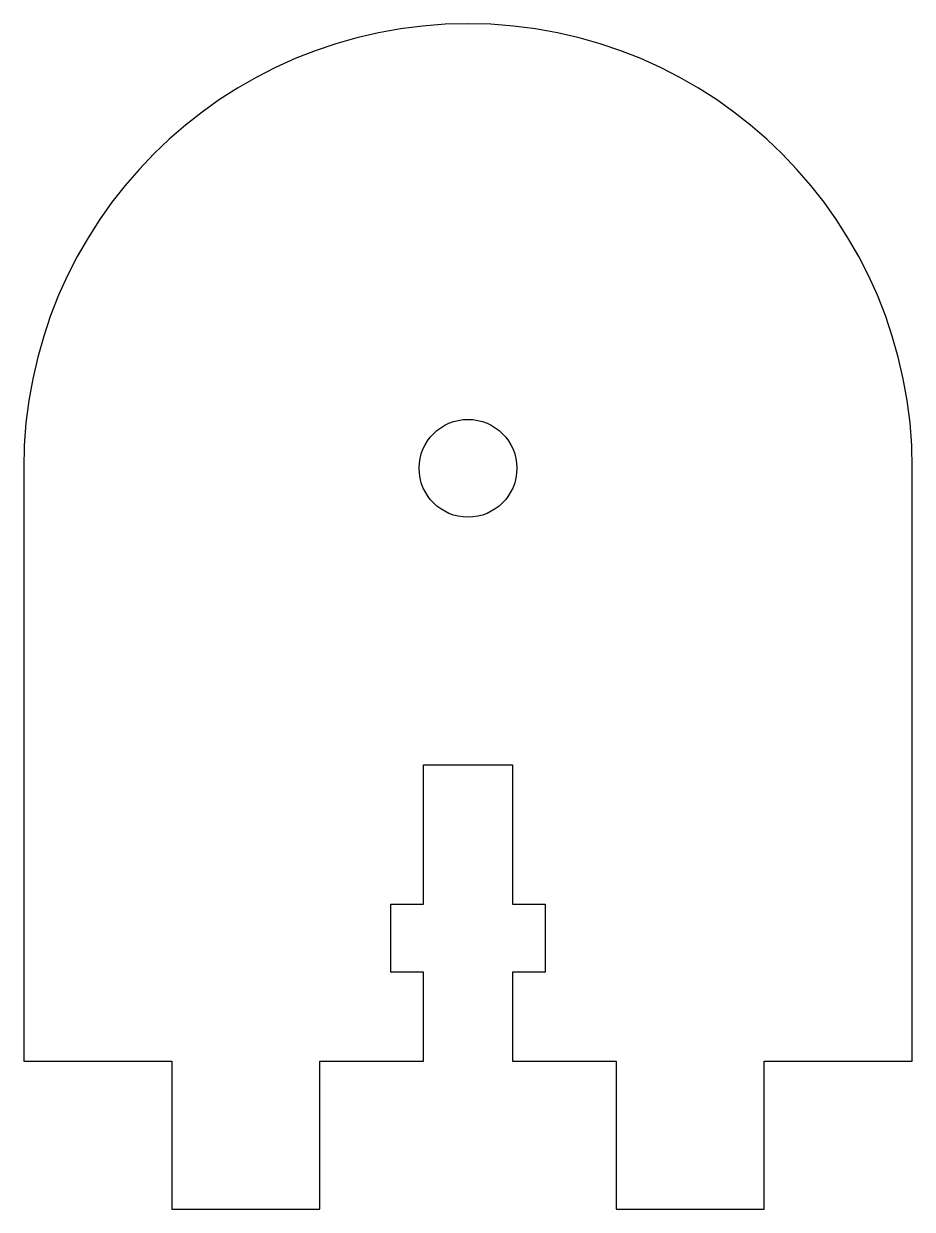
# Model space of a CAD drawing. Header units: millimetres. Extents: x -15 to 15, y -5 to 35.
import ezdxf

# ---------------------------------------------------------------- set-up
doc = ezdxf.new("R2010")
doc.units = ezdxf.units.MM

msp = doc.modelspace()

# ---------------------------------------------------------------- linework, layer by layer
at = {"color": 7, "linetype": 'Continuous', "lineweight": 25}
for p, q in [((-15, 20), (-15, 0)), ((15, 0), (15, 20)), ((-1.5, 5.3), (-1.5, 10)), ((-1.5, 10), (1.5, 10)), ((1.5, 10), (1.5, 5.3)), ((-2.6, 3), (-2.6, 5.3)), ((-2.6, 5.3), (-1.5, 5.3)), ((1.5, 5.3), (2.6, 5.3)), ((2.6, 5.3), (2.6, 3)), ((-1.5, 3), (-2.6, 3)), ((-1.5, 0), (-1.5, 3)), ((2.6, 3), (1.5, 3)), ((1.5, 3), (1.5, 0)), ((-15, 0), (-10, 0)), ((-10, 0), (-10, -5)), ((-5, -5), (-5, 0)), ((-5, 0), (-1.5, 0)), ((1.5, 0), (5, 0)), ((5, 0), (5, -5)), ((10, -5), (10, 0)), ((10, 0), (15, 0)), ((-10, -5), (-5, -5)), ((5, -5), (10, -5))]:
    msp.add_line(p, q, dxfattribs=at)
msp.add_circle((0, 20), 1.65, dxfattribs=at)
msp.add_arc((0, 20), 15, 0, 180, dxfattribs=at)

doc.saveas('drawing.dxf')
